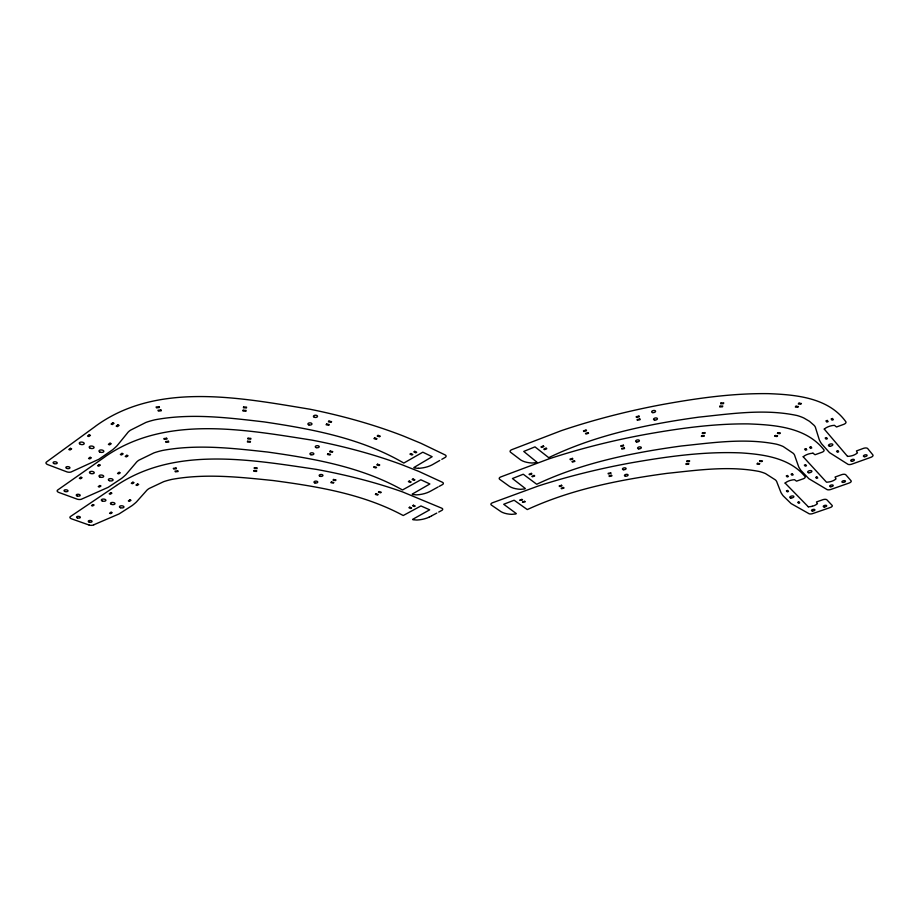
<?xml version="1.0" encoding="UTF-8"?>
<svg xmlns="http://www.w3.org/2000/svg" width="919" height="919" viewBox="0 0 919 919"><rect width="100%" height="100%" fill="white"/><g stroke="black" fill="none" stroke-linecap="round" stroke-linejoin="round"><path stroke-width="1.38" d="M116.506 485.485L70.418 516.558A3.446 1.597 4.1 0 0 71.487 518.821L89.097 525.036M431.861 515.72L436.778 513.078M441.821 459.328L445.083 457.49A3.423 1.792 -4.2 0 0 445.164 454.951L420.891 443.268L403.269 435.974A361.718 159.424 1.3 0 0 309.956 409.219C240.215 397.732 157.069 381.27 95.519 426.209A3.825 1.987 5.1 0 0 95.208 426.485L46.501 461.993A3.722 1.827 5.5 0 0 47.719 464.6L66.869 471.861A3.779 1.849 5 0 0 71.958 471.585L98.873 459.259L112.692 449.713A160.676 82.159 8.3 0 0 117.104 445.692L127.167 433.343A23.446 12.177 3.8 0 1 130.498 430.184L145.949 422.418A60.551 31.303 2.8 0 1 154.966 419.799C190.957 413.033 227.958 417.708 263.983 421.89C312.046 429.047 361.351 438.225 403.809 463.061L422.809 452.194L432.171 456.709L413.849 467.541A1.953 1.011 -3.5 0 0 414.389 467.989L418.467 468.334M431.597 515.869L431.057 516.168A35.255 17.346 -3.3 0 1 429.139 517.167M439.741 460.476L433.619 463.992A37.782 19.931 -3.2 0 1 431.551 465.129A20.298 10.614 -3.5 0 1 418.467 468.322M439.213 486.369L442.361 484.658A3.308 1.666 -4.1 0 0 442.43 482.28L418.949 471.458L401.925 464.727A350.208 149.877 0.9 0 0 311.955 440.121C244.305 429.506 165.535 414.814 105.329 456.559A3.676 1.849 4.4 0 0 105.03 456.823L57.679 490.022A3.584 1.7 4.8 0 0 58.827 492.446L77.196 499.155A3.63 1.723 4.3 0 0 82.113 498.902L108.189 487.323L121.618 478.385A153.783 76.38 7.3 0 0 125.914 474.629L135.725 463.107A22.573 11.338 3.1 0 1 138.964 460.155L153.91 452.895A58.345 29.178 2.2 0 1 162.617 450.436C197.286 444.038 232.886 448.254 267.613 452.045C313.85 458.558 361.27 466.852 402.488 489.976L420.833 479.775L429.885 483.968L412.194 494.123A1.884 0.942 -3.5 0 0 412.723 494.548L416.663 494.859A19.609 9.914 -3.5 0 0 429.276 491.803A36.484 18.587 -3.2 0 0 431.287 490.746L438.076 486.99M438.719 512.055L441.752 510.436A3.194 1.562 -4.1 0 0 441.821 508.218L402.694 491.964A339.1 141.009 0.6 0 0 315.987 469.322C250.646 459.661 175.322 446.243 116.805 485.243A3.538 1.723 3.7 0 0 116.541 485.45M93.841 524.772L119.148 513.893L132.21 505.519A147.281 71.085 6.3 0 0 136.391 502.004L145.995 491.24A21.734 10.58 2.5 0 1 149.154 488.494L163.628 481.682A56.231 27.225 1.7 0 1 172.037 479.362C205.431 473.319 239.698 477.122 273.184 480.545C317.664 486.484 363.258 493.985 403.223 515.525L420.948 505.944L429.69 509.827L412.597 519.373A1.827 0.885 -3.5 0 0 413.113 519.763L416.916 520.039A18.954 9.247 -3.6 0 0 429.116 517.156M812.235 506.254L812.878 506.082A6.536 2.906 -12.1 0 0 814.096 505.657L814.946 505.289A9.937 4.423 -12.1 0 0 817.451 503.658L816.486 501.958L822.896 499.695A3.182 1.413 -12.3 0 1 826.916 499.844L832.12 505.381A3.159 1.39 -12.3 0 1 830.282 507.518L812.591 513.618A3.216 1.413 -11.9 0 1 808.605 513.457L791.121 503.589L783.183 495.846A132.807 59.884 -14.4 0 1 780.978 492.573L777.026 482.475A20.379 9.477 -11.4 0 0 775.395 479.902L765.458 473.561A53.118 24.721 -10.6 0 0 758.991 471.424C728.572 465.611 697.28 470.229 666.815 473.388C619.153 479.844 571.204 489.31 527.288 509.574L514.135 500.223L503.692 504.267L516.317 513.595A1.815 0.873 -5.9 0 1 515.628 513.997L511.734 514.341A18.851 9.179 -6 0 1 501.165 511.78L491.389 505.071A3.194 1.562 -5.4 0 1 492.343 502.831L538.419 485.944A318.859 130.027 -8.5 0 1 631.744 462.739C667.883 456.444 704.551 451.309 741.323 452.918C763.93 454.411 789.662 457.926 805.021 476.524A3.285 1.516 -12.3 0 1 803.183 478.833L796.52 481.154L794.487 479.695A8.926 4.101 -12.1 0 0 785.148 483.061M808.306 506.828L785.079 483.061M812.97 453.17L815.027 454.744L821.954 452.286A3.412 1.608 -13.1 0 0 823.906 449.816C806.216 427.197 774.82 424.865 748.296 423.9C713.707 423.556 679.302 428.38 645.322 434.457A328.611 137.494 -8.9 0 0 548.528 459.018L500.717 476.95A3.297 1.666 -5.7 0 0 499.718 479.339L509.7 486.553A19.483 9.799 -6.3 0 0 520.613 489.31L524.623 488.965A1.872 0.93 -6.2 0 0 525.335 488.529L512.423 478.523L523.256 474.227L536.719 484.267C582.129 462.82 631.893 452.768 681.358 445.991C712.811 442.728 745.183 437.858 776.544 444.199A55.037 26.306 -11.3 0 1 783.172 446.508L793.269 453.331A21.137 10.086 -12.1 0 1 794.889 456.088L798.703 466.909A138.264 63.652 -15.3 0 0 800.897 470.413L808.881 478.719L826.629 489.31A3.331 1.493 -12.6 0 0 830.73 489.494L849.11 483.038A3.274 1.47 -13.1 0 0 851.063 480.763L845.848 474.824A3.297 1.493 -13.1 0 0 841.712 474.652L835.049 477.053L836.014 478.868A10.293 4.698 -12.8 0 1 833.384 480.603L832.499 480.993A6.778 3.09 -12.8 0 1 831.224 481.441L830.558 481.625A10.12 4.618 -12.8 0 1 826.514 482.211L803.172 456.743M847.548 456.41L824.24 429.07M803.24 456.754A9.259 4.365 -12.8 0 1 812.947 453.216M824.309 429.081A9.627 4.641 -13.7 0 1 834.429 425.325L836.52 426.979L843.734 424.36A3.538 1.712 -14.1 0 0 845.825 421.729C828.467 397.559 795.808 394.699 768.491 393.654C732.65 393.16 697.016 398.237 661.841 404.636A338.858 145.386 -9.4 0 0 561.337 430.655L511.676 449.713A3.412 1.781 -6.1 0 0 510.596 452.274L520.797 460.028A20.161 10.477 -6.8 0 0 532.021 463.004L536.168 462.648A1.941 0.999 -6.7 0 0 536.914 462.188L523.738 451.436L534.984 446.864L548.735 457.662C595.719 434.951 647.413 424.245 698.808 417.146C731.283 413.768 764.792 408.61 797.118 415.537A57.081 27.995 -12.1 0 1 803.907 418.042L809.467 421.304L814.131 425.382A21.941 10.729 -13 0 1 815.716 428.346L819.346 439.937A144.18 67.638 -16.4 0 0 821.506 443.705L829.501 452.607L847.467 463.98A3.458 1.585 -13.4 0 0 851.683 464.198L870.798 457.352A3.4 1.562 -13.9 0 0 872.878 454.928L867.697 448.564A3.423 1.585 -13.9 0 0 863.435 448.369L856.451 450.953L857.45 452.86A10.683 4.986 -13.6 0 1 854.681 454.71L853.751 455.123A7.042 3.274 -13.6 0 1 852.43 455.594L851.741 455.79A10.5 4.894 -13.7 0 1 847.548 456.398M93.841 524.772A3.504 1.608 3.6 0 1 89.109 525.036M812.247 506.266A9.764 4.342 -12.1 0 1 808.318 506.806M243.121 410.23L243.007 411.046L245.993 411.23L246.108 410.414L243.121 410.23M243.569 406.945L243.455 407.772L246.453 407.956L246.568 407.128L243.569 406.945M247.556 441.269L247.452 442.028L250.324 442.188L250.439 441.43L247.556 441.269M248.015 438.214L247.9 438.983L250.784 439.144L250.898 438.386L248.015 438.214M253.943 470.585L253.828 471.298L256.596 471.436L256.711 470.735L253.943 470.585M254.391 467.748L254.276 468.46L257.056 468.598L257.182 467.897L254.391 467.748M686.229 463.739L686.034 464.417L688.641 464.256L688.836 463.578L686.229 463.739M687.021 460.993L686.826 461.671L689.434 461.522L689.641 460.833L687.021 460.993M701.599 435.709L701.381 436.445L704.08 436.284L704.299 435.549L701.599 435.709M702.484 432.769L702.254 433.504L704.965 433.343L705.183 432.608L702.484 432.769M719.956 406.175L719.715 406.956L722.506 406.795L722.748 406.014L719.956 406.175M720.933 403.016L720.691 403.809L723.483 403.648L723.735 402.855L720.933 403.016M326.647 423.992L326.073 424.727L328.738 425.325L329.312 424.589L326.647 423.992M328.945 421.063L328.37 421.798L331.035 422.395L331.61 421.66L328.945 421.063M328.003 453.802L327.451 454.491L330.013 455.031L330.576 454.354L328.003 453.802M330.22 451.068L329.668 451.757L332.241 452.297L332.793 451.62L330.22 451.068M331.403 482.004L330.863 482.647L333.333 483.141L333.873 482.509L331.403 482.004M333.551 479.454L333.011 480.097L335.492 480.591L336.021 479.959L333.551 479.454M796.038 406.209L795.303 406.968L797.703 407.324L798.45 406.554L796.038 406.209M799.013 403.142L798.266 403.912L800.679 404.268L801.425 403.498L799.013 403.142M775.268 435.503L774.568 436.215L776.9 436.536L777.6 435.824L775.268 435.503M778.071 432.642L777.371 433.354L779.714 433.688L780.415 432.964L778.071 432.642M757.555 463.314L756.9 463.992L759.163 464.279L759.829 463.613L757.555 463.314M760.208 460.637L759.542 461.315L761.817 461.602L762.483 460.936L760.208 460.637M374.722 437.926L373.907 438.57L376.204 439.385L377.02 438.754L374.722 437.926M378.031 435.365L377.204 436.008L379.501 436.824L380.328 436.18L378.031 435.365M374.378 466.634L373.585 467.231L375.802 467.978L376.595 467.38L374.378 466.634M377.56 464.221L376.767 464.83L378.984 465.588L379.777 464.991L377.56 464.221M112.761 422.809L111.084 424.05L112.359 424.567L114.036 423.326L112.761 422.809M117.862 424.888L116.173 426.117L117.437 426.634L119.125 425.405L117.862 424.888M376.101 493.813L375.331 494.376L377.468 495.077L378.237 494.514L376.101 493.813M379.179 491.573L378.41 492.136L380.546 492.837L381.316 492.274L379.179 491.573M89.212 434.825L87.546 436.031L88.821 436.536L90.476 435.342L89.212 434.825M70.418 448.346L68.787 449.506L70.051 450.011L71.671 448.851L70.418 448.346M90.131 457.317L88.523 458.466L89.763 458.937L91.372 457.8L90.131 457.317M121.963 453.354L120.332 454.514L121.549 454.985L123.192 453.837L121.963 453.354M110.027 443.211L108.373 444.382L109.614 444.876L111.268 443.705L110.027 443.211M126.845 455.273L125.214 456.421L126.431 456.904L128.063 455.755L126.845 455.273M99.16 464.6L97.552 465.715L98.758 466.197L100.378 465.071L99.16 464.6M80.895 477.237L79.321 478.328L80.527 478.788L82.113 477.696L80.895 477.237M99.792 485.531L98.23 486.611L99.424 487.047L100.975 485.979L99.792 485.531M119.125 472.332L117.506 473.434L118.7 473.894L120.309 472.791L119.125 472.332M132.864 482.211L131.279 483.291L132.451 483.727L134.036 482.647L132.864 482.211M137.54 483.98L135.955 485.048L137.115 485.496L138.7 484.416L137.54 483.98M110.751 492.745L109.189 493.79L110.349 494.227L111.911 493.181L110.751 492.745M92.98 504.577L91.452 505.588L92.612 506.013L94.14 505.002L92.98 504.577M111.073 512.251L109.556 513.261L110.694 513.664L112.21 512.664L111.073 512.251M129.878 499.89L128.315 500.912L129.453 501.337L131.015 500.315L129.878 499.89M410.873 453.538L409.897 454.101L411.838 455.043L412.815 454.48L410.873 453.538M414.779 451.321L413.791 451.872L415.744 452.826L416.721 452.263L414.779 451.321M409.288 481.074L408.358 481.59L410.23 482.464L411.172 481.947L409.288 481.074M413.056 478.983L412.114 479.511L413.998 480.384L414.94 479.867L413.056 478.983M409.794 507.185L408.886 507.679L410.713 508.483L411.62 508L409.794 507.185M413.435 505.232L412.528 505.726L414.343 506.53L415.262 506.047L413.435 505.232M543.267 445.979L540.935 446.933L541.647 447.484L543.979 446.531L543.267 445.979M546.093 448.185L543.772 449.138L544.473 449.678L546.794 448.736L546.093 448.185M531.262 473.365L529.022 474.261L529.712 474.778L531.952 473.882L531.262 473.365M534.031 475.422L531.791 476.306L532.48 476.823L534.72 475.927L534.031 475.422M521.866 499.396L519.706 500.235L522.543 499.867L521.866 499.396M524.577 501.303L522.417 502.142L525.254 501.785L524.577 501.303M827.215 420.442L825.905 420.925L826.859 422.074L828.157 421.591L827.215 420.442M832.442 418.501L831.132 418.984L832.074 420.155L833.384 419.661L832.442 418.501M826.457 437.605L825.182 438.076L826.135 439.167L827.41 438.708L826.457 437.605M805.825 448.679L804.573 449.127L805.526 450.207L806.779 449.759L805.825 448.679M810.845 446.852L809.593 447.312L810.535 448.392L811.787 447.932L810.845 446.852M837.772 450.758L836.52 451.206L837.427 452.274L838.679 451.815L837.772 450.758M805.538 464.704L804.32 465.14L805.274 466.163L806.491 465.726L805.538 464.704M787.468 475.514L786.262 475.95L787.204 476.95L788.41 476.524L787.468 475.514M792.293 473.802L791.087 474.227L792.017 475.238L793.223 474.813L792.293 473.802M787.56 490.493L786.388 490.907L787.33 491.86L788.502 491.447L787.56 490.493M816.865 476.961L815.658 477.386L816.566 478.374L817.772 477.949L816.865 476.961M798.829 501.923L797.669 502.325L798.577 503.256L799.737 502.854L798.829 501.923M586.023 430.069L583.45 430.885L583.956 431.516L586.529 430.701L586.023 430.069M588.057 432.608L585.495 433.423L586 434.055L588.562 433.251L588.057 432.608M572.411 458.386L569.929 459.155L570.435 459.753L572.916 458.983L572.411 458.386M574.421 460.752L571.951 461.522L572.457 462.108L574.926 461.349L574.421 460.752M561.52 485.278L559.131 486.002L559.637 486.553L562.014 485.841L561.52 485.278M563.508 487.484L561.118 488.207L561.612 488.759L564.002 488.035L563.508 487.484M638.958 416.1L636.189 416.675L636.407 417.398L639.176 416.824L638.958 416.1M639.831 418.984L637.074 419.558L637.292 420.27L640.049 419.696L639.831 418.984M623.404 445.21L620.727 445.749L620.957 446.427L623.622 445.876L623.404 445.21M624.3 447.886L621.635 448.438L621.864 449.104L624.529 448.552L624.3 447.886M610.687 472.825L608.114 473.342L608.344 473.974L610.917 473.457L610.687 472.825M611.606 475.33L609.033 475.847L609.274 476.467L611.836 475.95L611.606 475.33M159.01 406.68L156.069 407.037L156.54 407.864L159.469 407.496L159.01 406.68M160.859 409.943L157.942 410.299L158.413 411.115L161.33 410.759L160.859 409.943M166.615 438.237L163.8 438.581L164.237 439.339L167.063 438.995L166.615 438.237M168.384 441.258L165.569 441.602L166.006 442.349L168.82 442.005L168.384 441.258M176.023 468.012L173.3 468.345L173.725 469.046L176.448 468.724L176.023 468.012M177.689 470.815L174.978 471.148L175.391 471.838L178.102 471.516L177.689 470.815M808.858 472.745A2.183 1.011 -12.6 0 0 811.902 471.194A2.183 1.011 -12.6 0 0 808.548 471.022A2.183 1.011 -12.6 0 0 808.858 472.745M638.636 448.851A1.907 0.976 -9.4 0 0 641.336 447.564A1.907 0.976 -9.4 0 0 638.383 447.185A1.907 0.976 -9.4 0 0 638.636 448.851M636.683 441.924A1.93 0.988 -9.4 0 0 639.406 440.615A1.93 0.988 -9.4 0 0 636.43 440.224A1.93 0.988 -9.4 0 0 636.683 441.924M830.661 486.714A1.815 0.816 -12.7 0 0 833.223 485.45A1.815 0.816 -12.7 0 0 830.454 485.301A1.815 0.816 -12.7 0 0 830.661 486.714M842.872 482.429A1.827 0.827 -13 0 0 845.469 481.154A1.827 0.827 -13 0 0 842.689 481.005A1.827 0.827 -13 0 0 842.872 482.429M829.639 446.22A2.263 1.08 -13.4 0 0 832.832 444.578A2.263 1.08 -13.4 0 0 829.375 444.382A2.263 1.08 -13.4 0 0 829.639 446.22M654.615 420.063A1.976 1.034 -10.1 0 0 657.441 418.685A1.976 1.034 -10.1 0 0 654.397 418.271A1.976 1.034 -10.1 0 0 654.615 420.063M652.743 412.62A1.999 1.057 -10.2 0 0 655.592 411.23A1.999 1.057 -10.2 0 0 652.524 410.804A1.999 1.057 -10.2 0 0 652.743 412.62M851.695 461.223A1.884 0.873 -13.5 0 0 854.371 459.879A1.884 0.873 -13.5 0 0 851.522 459.718A1.884 0.873 -13.5 0 0 851.695 461.223M864.4 456.686A1.907 0.873 -13.8 0 0 867.111 455.33A1.907 0.873 -13.8 0 0 864.251 455.169A1.907 0.873 -13.8 0 0 864.4 456.686M102.296 501.004A2.309 1.103 3.8 0 0 105.915 500.384A2.309 1.103 3.8 0 0 102.664 499.12A2.309 1.103 3.8 0 0 102.296 501.004M120.492 507.725A2.275 1.08 3.3 0 0 123.962 507.001A2.275 1.08 3.3 0 0 120.607 505.864A2.275 1.08 3.3 0 0 120.492 507.725M314.861 482.912A1.895 0.965 -0.9 0 0 317.756 482.084A1.895 0.965 -0.9 0 0 314.964 481.246A1.895 0.965 -0.9 0 0 314.861 482.912M320.042 476.295A1.907 0.976 -1 0 0 322.96 475.456A1.907 0.976 -1 0 0 320.157 474.606A1.907 0.976 -1 0 0 320.042 476.295M89.074 522.026A1.907 0.885 3.7 0 0 92.061 521.521A1.907 0.885 3.7 0 0 89.338 520.51A1.907 0.885 3.7 0 0 89.074 522.026M77.368 517.902A1.93 0.896 4 0 0 80.367 517.386A1.93 0.896 4 0 0 77.61 516.375A1.93 0.896 4 0 0 77.368 517.902M111.371 504.359A2.286 1.091 3.5 0 0 114.978 503.75A2.286 1.091 3.5 0 0 111.762 502.498A2.286 1.091 3.5 0 0 111.371 504.359M99.987 477.076A2.378 1.172 4.2 0 0 103.709 476.433A2.378 1.172 4.2 0 0 100.355 475.077A2.378 1.172 4.2 0 0 99.987 477.076M64.916 491.481A1.999 0.953 4.7 0 0 68.017 490.941A1.999 0.953 4.7 0 0 65.134 489.838A1.999 0.953 4.7 0 0 64.916 491.481M77.127 495.938A1.987 0.942 4.4 0 0 80.206 495.398A1.987 0.942 4.4 0 0 77.368 494.319A1.987 0.942 4.4 0 0 77.127 495.938M316.205 447.622A1.976 1.045 -0.7 0 0 319.226 446.737A1.976 1.045 -0.7 0 0 316.32 445.807A1.976 1.045 -0.7 0 0 316.205 447.622M310.863 454.721A1.964 1.034 -0.6 0 0 313.85 453.848A1.964 1.034 -0.6 0 0 310.955 452.929A1.964 1.034 -0.6 0 0 310.863 454.721M109.35 480.66A2.366 1.16 4 0 0 113.071 480.028A2.366 1.16 4 0 0 109.74 478.684A2.366 1.16 4 0 0 109.35 480.66M90.51 473.446A2.401 1.172 4.5 0 0 94.255 472.791A2.401 1.172 4.5 0 0 90.855 471.424A2.401 1.172 4.5 0 0 90.51 473.446M90.223 448.231A2.47 1.252 4.9 0 0 94.083 447.553A2.47 1.252 4.9 0 0 90.579 446.094A2.47 1.252 4.9 0 0 90.223 448.231M54.026 463.578A2.079 1.022 5.4 0 0 57.231 463.015A2.079 1.022 5.4 0 0 54.232 461.82A2.079 1.022 5.4 0 0 54.026 463.578M66.754 468.403A2.068 1.011 5.1 0 0 69.947 467.84A2.068 1.011 5.1 0 0 66.984 466.668A2.068 1.011 5.1 0 0 66.754 468.403M314.39 417.306A2.056 1.126 -0.4 0 0 317.526 416.364A2.056 1.126 -0.4 0 0 314.505 415.354A2.056 1.126 -0.4 0 0 314.39 417.306M308.864 424.911A2.033 1.103 -0.3 0 0 311.966 423.992A2.033 1.103 -0.3 0 0 308.968 422.993A2.033 1.103 -0.3 0 0 308.864 424.911M99.987 452.114A2.458 1.241 4.6 0 0 103.836 451.447A2.458 1.241 4.6 0 0 100.366 450A2.458 1.241 4.6 0 0 99.987 452.114M80.344 444.302A2.493 1.264 5.2 0 0 84.226 443.613A2.493 1.264 5.2 0 0 80.677 442.131A2.493 1.264 5.2 0 0 80.344 444.302M790.822 497.995A2.102 0.953 -11.9 0 0 793.89 496.616A2.102 0.953 -11.9 0 0 790.742 496.329A2.102 0.953 -11.9 0 0 790.822 497.995M625.379 476.168A1.838 0.908 -8.8 0 0 628.102 475.043A1.838 0.908 -8.8 0 0 625.345 474.583A1.838 0.908 -8.8 0 0 625.379 476.168M623.381 469.712A1.861 0.93 -8.8 0 0 626.115 468.564A1.861 0.93 -8.8 0 0 623.335 468.093A1.861 0.93 -8.8 0 0 623.381 469.712M812.453 511.01A1.758 0.77 -12 0 0 814.923 509.827A1.758 0.77 -12 0 0 812.224 509.7A1.758 0.77 -12 0 0 812.453 511.01M824.205 506.966A1.769 0.781 -12.3 0 0 826.698 505.76A1.769 0.781 -12.3 0 0 823.998 505.634A1.769 0.781 -12.3 0 0 824.205 506.966"/></g></svg>
